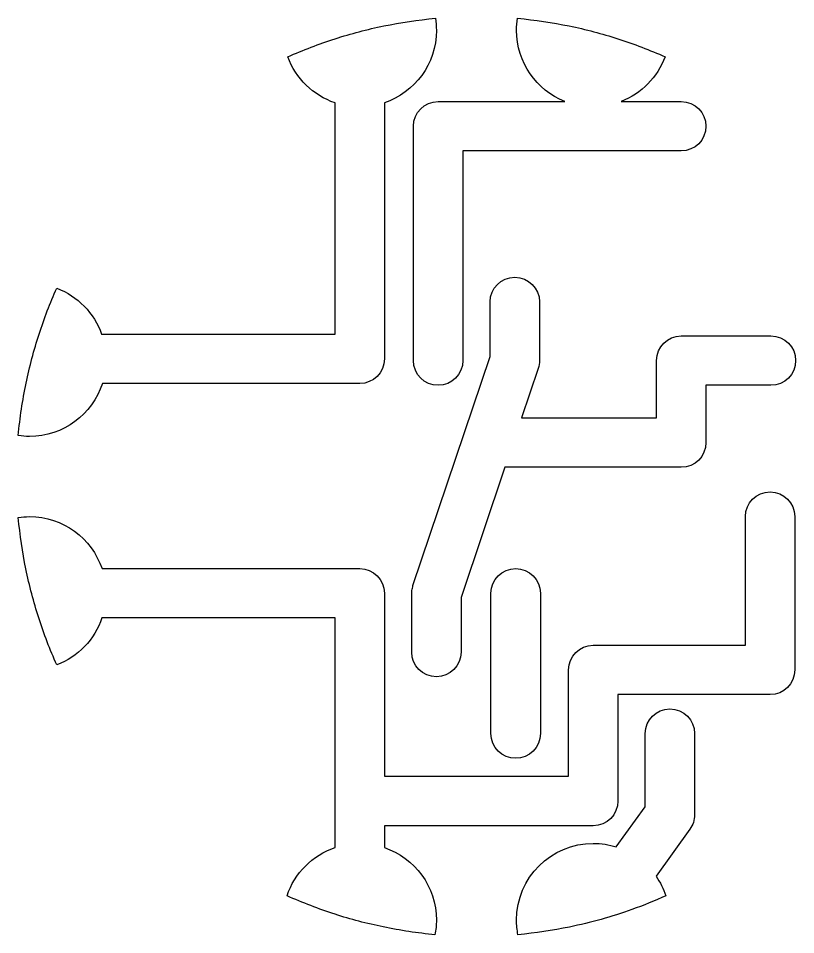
# Model space of a CAD drawing. Extents: x 29.9 to 61.4, y -53.4 to -16.3.
import ezdxf

# ---------------------------------------------------------------- set-up
doc = ezdxf.new("R2010")
doc.units = 0
doc.layers.add('LAYER_1', color=7, linetype='CONTINUOUS')

# ---------------------------------------------------------------- blocks, each defined once
blk = doc.blocks.new('BLOCK_2')
at = {"layer": 'LAYER_1', "color": 40}
for points, knots in [([(33.337, -31.08), (33.337, -31.08), (43.757, -31.08), (43.757, -31.08), (44.309, -31.08), (44.757, -30.632), (44.757, -30.08), (44.757, -30.08), (44.757, -19.717), (44.757, -19.717), (45.98, -19.3), (46.861, -18.144), (46.861, -16.78), (46.861, -16.614), (46.844, -16.453), (46.819, -16.294), (46.111, -16.357), (45.416, -16.462), (44.733, -16.602), (44.06, -16.74), (43.401, -16.914), (42.757, -17.122), (42.104, -17.333), (41.466, -17.576), (40.847, -17.854), (41.17, -18.728), (41.874, -19.415), (42.757, -19.716), (42.757, -19.716), (42.757, -29.08), (42.757, -29.08), (42.757, -29.08), (33.308, -29.08), (33.308, -29.08), (33.004, -28.224), (32.339, -27.54), (31.491, -27.216), (31.22, -27.821), (30.983, -28.443), (30.776, -29.08), (30.565, -29.727), (30.389, -30.389), (30.249, -31.066), (30.106, -31.758), (29.999, -32.464), (29.935, -33.183), (30.083, -33.204), (30.233, -33.219), (30.387, -33.219), (31.764, -33.219), (32.931, -32.321), (33.337, -31.08)], [0, 0, 0, 0, 1, 1, 1, 2, 2, 2, 3, 3, 3, 4, 4, 4, 5, 5, 5, 6, 6, 6, 7, 7, 7, 8, 8, 8, 9, 9, 9, 10, 10, 10, 11, 11, 11, 12, 12, 12, 13, 13, 13, 14, 14, 14, 15, 15, 15, 16, 16, 16, 17, 17, 17, 17]), ([(45.932, -20.661), (45.932, -20.661), (45.932, -30.15), (45.932, -30.15), (45.932, -30.702), (46.38, -31.15), (46.932, -31.15), (47.484, -31.15), (47.932, -30.702), (47.932, -30.15), (47.932, -30.15), (47.932, -21.661), (47.932, -21.661), (47.932, -21.661), (53.211, -21.661), (53.211, -21.661), (53.211, -21.661), (56.774, -21.661), (56.774, -21.661), (57.326, -21.661), (57.774, -21.213), (57.774, -20.661), (57.774, -20.109), (57.326, -19.661), (56.774, -19.661), (56.774, -19.661), (54.345, -19.661), (54.345, -19.661), (55.164, -19.337), (55.815, -18.682), (56.121, -17.854), (55.502, -17.576), (54.863, -17.333), (54.211, -17.122), (53.567, -16.914), (52.908, -16.74), (52.235, -16.602), (51.552, -16.462), (50.857, -16.357), (50.148, -16.294), (50.123, -16.453), (50.107, -16.614), (50.107, -16.78), (50.107, -18.087), (50.915, -19.203), (52.058, -19.661), (52.058, -19.661), (46.932, -19.661), (46.932, -19.661), (46.38, -19.661), (45.932, -20.109), (45.932, -20.661)], [0, 0, 0, 0, 1, 1, 1, 2, 2, 2, 3, 3, 3, 4, 4, 4, 5, 5, 5, 6, 6, 6, 7, 7, 7, 8, 8, 8, 9, 9, 9, 10, 10, 10, 11, 11, 11, 12, 12, 12, 13, 13, 13, 14, 14, 14, 15, 15, 15, 16, 16, 16, 17, 17, 17, 17]), ([(55.774, -30.15), (55.774, -30.15), (55.774, -32.469), (55.774, -32.469), (55.774, -32.469), (50.31, -32.469), (50.31, -32.469), (50.31, -32.469), (50.984, -30.469), (50.984, -30.469), (51.018, -30.367), (51.036, -30.259), (51.036, -30.15), (51.036, -30.15), (51.036, -27.772), (51.036, -27.772), (51.036, -27.22), (50.588, -26.773), (50.036, -26.773), (49.484, -26.773), (49.036, -27.22), (49.036, -27.772), (49.036, -27.772), (49.036, -29.986), (49.036, -29.986), (49.036, -29.986), (45.914, -39.25), (45.914, -39.25), (45.907, -39.268), (45.906, -39.287), (45.901, -39.305), (45.892, -39.339), (45.883, -39.373), (45.878, -39.408), (45.872, -39.443), (45.869, -39.478), (45.867, -39.513), (45.866, -39.532), (45.861, -39.55), (45.861, -39.569), (45.861, -39.569), (45.861, -41.947), (45.861, -41.947), (45.861, -42.499), (46.309, -42.947), (46.861, -42.947), (47.413, -42.947), (47.861, -42.499), (47.861, -41.947), (47.861, -41.947), (47.861, -39.733), (47.861, -39.733), (47.861, -39.733), (49.636, -34.469), (49.636, -34.469), (49.636, -34.469), (56.774, -34.469), (56.774, -34.469), (57.326, -34.469), (57.774, -34.021), (57.774, -33.469), (57.774, -33.469), (57.774, -31.15), (57.774, -31.15), (57.774, -31.15), (60.407, -31.15), (60.407, -31.15), (60.96, -31.15), (61.407, -30.702), (61.407, -30.15), (61.407, -29.598), (60.96, -29.15), (60.407, -29.15), (60.407, -29.15), (56.774, -29.15), (56.774, -29.15), (56.222, -29.15), (55.774, -29.598), (55.774, -30.15)], [0, 0, 0, 0, 1, 1, 1, 2, 2, 2, 3, 3, 3, 4, 4, 4, 5, 5, 5, 6, 6, 6, 7, 7, 7, 8, 8, 8, 9, 9, 9, 10, 10, 10, 11, 11, 11, 12, 12, 12, 13, 13, 13, 14, 14, 14, 15, 15, 15, 16, 16, 16, 17, 17, 17, 18, 18, 18, 19, 19, 19, 20, 20, 20, 21, 21, 21, 22, 22, 22, 23, 23, 23, 24, 24, 24, 25, 25, 25, 26, 26, 26, 26]), ([(60.372, -35.465), (59.82, -35.465), (59.372, -35.913), (59.372, -36.465), (59.372, -36.465), (59.372, -41.673), (59.372, -41.673), (59.372, -41.673), (53.211, -41.673), (53.211, -41.673), (52.659, -41.673), (52.211, -42.121), (52.211, -42.673), (52.211, -42.673), (52.211, -46.978), (52.211, -46.978), (52.211, -46.978), (44.757, -46.978), (44.757, -46.978), (44.757, -46.978), (44.757, -39.569), (44.757, -39.569), (44.757, -39.017), (44.309, -38.569), (43.757, -38.569), (43.757, -38.569), (33.324, -38.569), (33.324, -38.569), (32.907, -37.346), (31.751, -36.465), (30.387, -36.465), (30.233, -36.465), (30.083, -36.48), (29.935, -36.501), (29.998, -37.208), (30.103, -37.902), (30.242, -38.584), (30.38, -39.26), (30.555, -39.922), (30.764, -40.569), (30.974, -41.218), (31.215, -41.852), (31.491, -42.467), (32.35, -42.14), (33.024, -41.442), (33.322, -40.569), (33.322, -40.569), (42.757, -40.569), (42.757, -40.569), (42.757, -40.569), (42.757, -49.859), (42.757, -49.859), (41.843, -50.171), (41.121, -50.897), (40.814, -51.814), (41.444, -52.099), (42.093, -52.347), (42.757, -52.562), (43.394, -52.768), (44.047, -52.94), (44.712, -53.077), (45.397, -53.218), (46.094, -53.325), (46.803, -53.389), (46.84, -53.197), (46.861, -53), (46.861, -52.798), (46.861, -51.434), (45.98, -50.278), (44.757, -49.861), (44.757, -49.861), (44.757, -48.978), (44.757, -48.978), (44.757, -48.978), (53.211, -48.978), (53.211, -48.978), (53.763, -48.978), (54.211, -48.531), (54.211, -47.978), (54.211, -47.978), (54.211, -43.673), (54.211, -43.673), (54.211, -43.673), (60.372, -43.673), (60.372, -43.673), (60.924, -43.673), (61.372, -43.225), (61.372, -42.673), (61.372, -42.673), (61.372, -36.465), (61.372, -36.465), (61.372, -35.913), (60.924, -35.465), (60.372, -35.465)], [0, 0, 0, 0, 1, 1, 1, 2, 2, 2, 3, 3, 3, 4, 4, 4, 5, 5, 5, 6, 6, 6, 7, 7, 7, 8, 8, 8, 9, 9, 9, 10, 10, 10, 11, 11, 11, 12, 12, 12, 13, 13, 13, 14, 14, 14, 15, 15, 15, 16, 16, 16, 17, 17, 17, 18, 18, 18, 19, 19, 19, 20, 20, 20, 21, 21, 21, 22, 22, 22, 23, 23, 23, 24, 24, 24, 25, 25, 25, 26, 26, 26, 27, 27, 27, 28, 28, 28, 29, 29, 29, 30, 30, 30, 31, 31, 31, 31]), ([(49.071, -39.569), (49.071, -39.569), (49.071, -45.248), (49.071, -45.248), (49.071, -45.801), (49.519, -46.249), (50.071, -46.249), (50.624, -46.249), (51.071, -45.801), (51.071, -45.248), (51.071, -45.248), (51.071, -39.569), (51.071, -39.569), (51.071, -39.017), (50.624, -38.569), (50.071, -38.569), (49.519, -38.569), (49.071, -39.017), (49.071, -39.569)], [0, 0, 0, 0, 1, 1, 1, 2, 2, 2, 3, 3, 3, 4, 4, 4, 5, 5, 5, 6, 6, 6, 6]), ([(56.315, -44.248), (55.763, -44.248), (55.315, -44.696), (55.315, -45.248), (55.315, -45.248), (55.315, -48.213), (55.315, -48.213), (55.315, -48.213), (54.142, -49.837), (54.142, -49.837), (53.848, -49.745), (53.536, -49.693), (53.211, -49.693), (51.497, -49.693), (50.107, -51.083), (50.107, -52.798), (50.107, -53), (50.127, -53.197), (50.164, -53.389), (50.871, -53.326), (51.565, -53.219), (52.246, -53.079), (53.114, -52.901), (53.96, -52.665), (54.779, -52.371), (55.246, -52.203), (55.705, -52.018), (56.154, -51.814), (56.059, -51.529), (55.922, -51.264), (55.753, -51.022), (55.753, -51.022), (57.126, -49.122), (57.126, -49.122), (57.249, -48.952), (57.315, -48.747), (57.315, -48.536), (57.315, -48.536), (57.315, -45.248), (57.315, -45.248), (57.315, -44.696), (56.868, -44.248), (56.315, -44.248)], [0, 0, 0, 0, 1, 1, 1, 2, 2, 2, 3, 3, 3, 4, 4, 4, 5, 5, 5, 6, 6, 6, 7, 7, 7, 8, 8, 8, 9, 9, 9, 10, 10, 10, 11, 11, 11, 12, 12, 12, 13, 13, 13, 14, 14, 14, 14])]:
    blk.add_open_spline(points, degree=3, knots=knots, dxfattribs=at)

msp = doc.modelspace()

# ---------------------------------------------------------------- block references
at = {"layer": 'LAYER_1'}
msp.add_blockref('BLOCK_2', (0, 0), dxfattribs=at)

doc.saveas('drawing.dxf')
